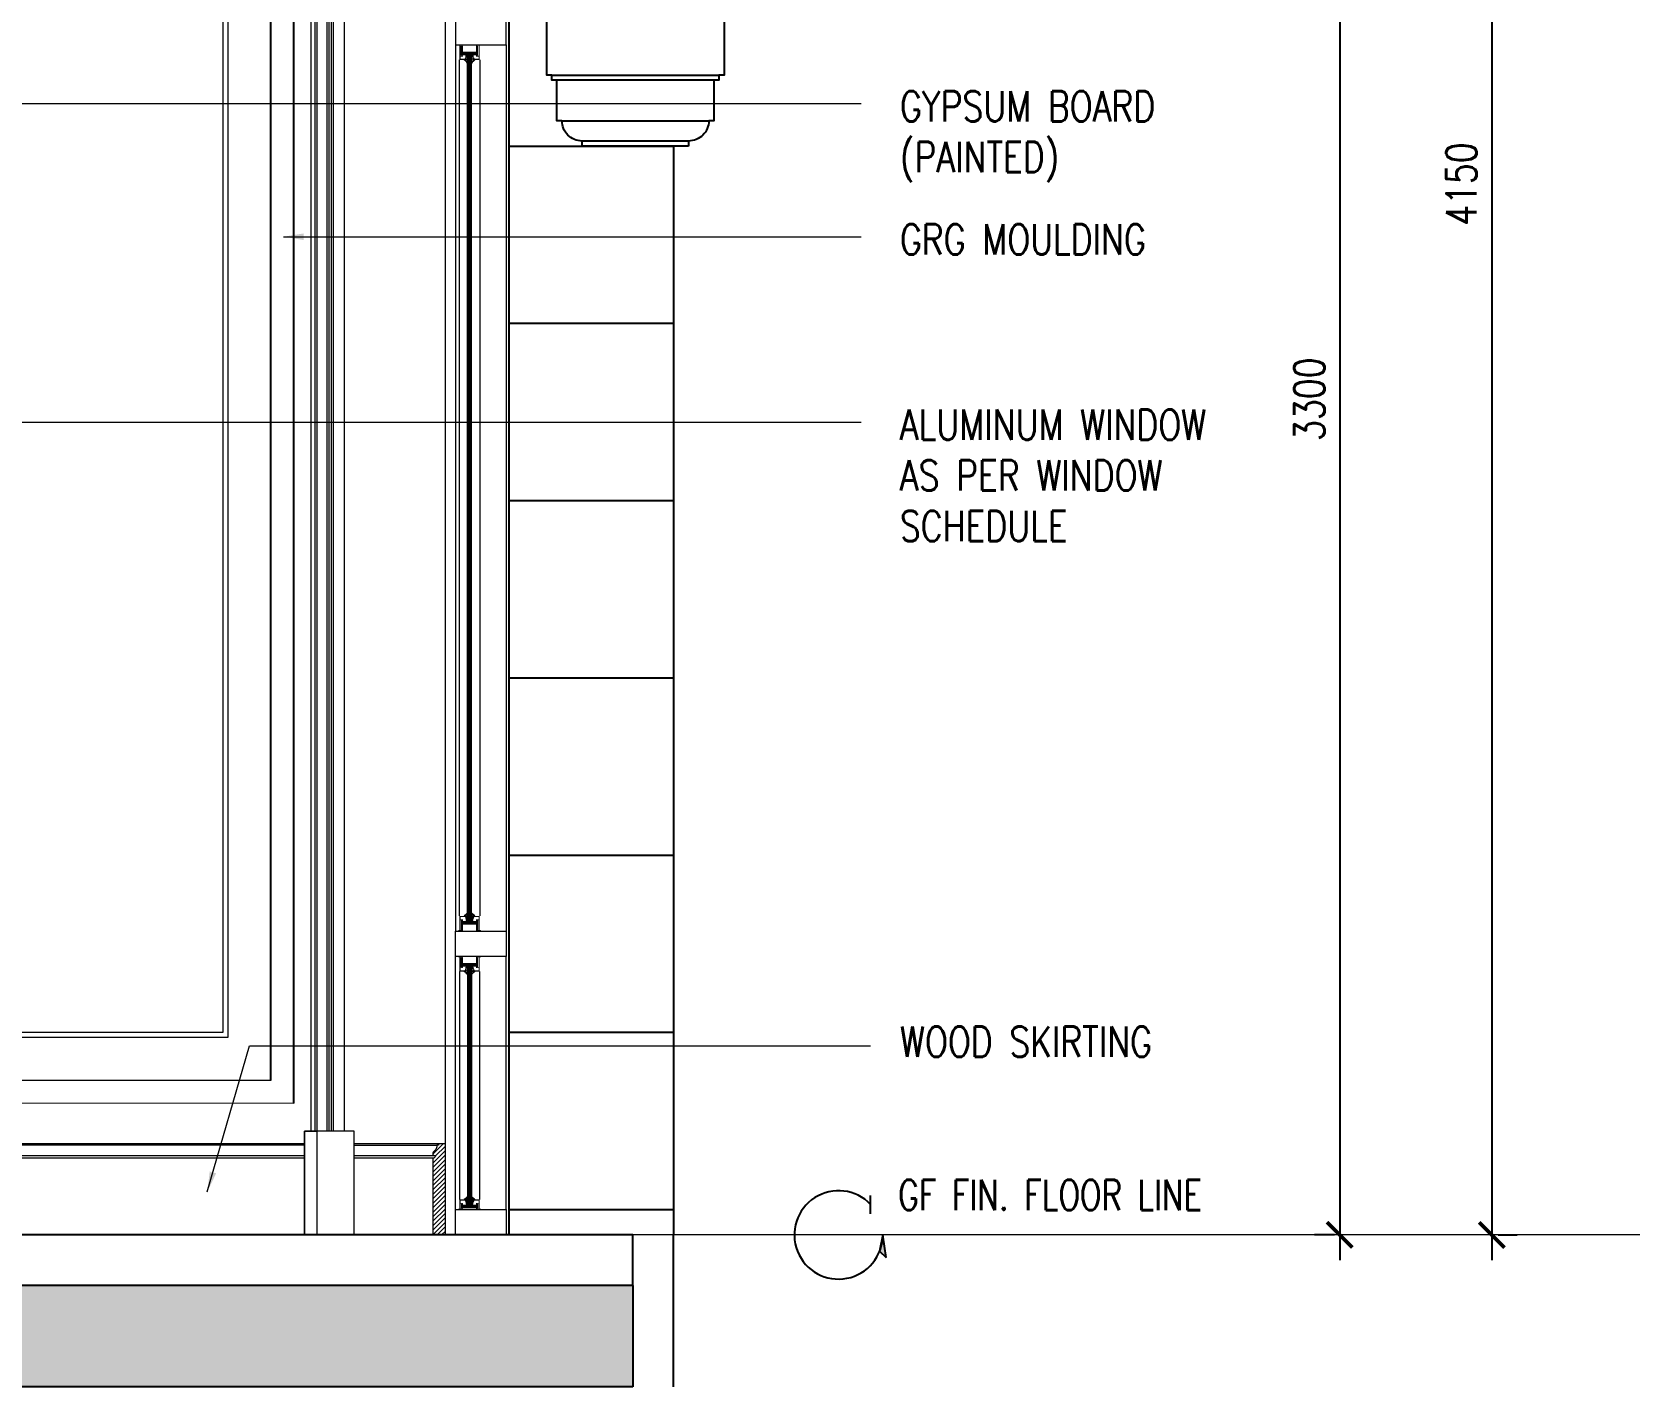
# Model space of a CAD drawing. Header units: millimetres. Extents: x -10942 to 92711, y -16583 to 30009.
# Drawn here: x 66061 to 69235, y 18562 to 21237 of the extents above; entities that cross this region are included whole.
import ezdxf

# ---------------------------------------------------------------- set-up
doc = ezdxf.new("R2010")
doc.units = ezdxf.units.MM
doc.header["$LTSCALE"] = 1000
doc.header["$MEASUREMENT"] = 0
for name, pattern in [('DASHED', [0.75, 0.5, -0.25]), ('HIDDEN', [0.375, 0.25, -0.125]), ('HIDDEN2', [0.1875, 0.125, -0.0625])]:
    doc.linetypes.add(name, pattern=pattern)
for name, color, linetype in [('A-DIM', 9, 'Continuous'), ('A-Hidden', 8, 'HIDDEN'), ('Calliper gypsum molding plan', 31, 'Continuous'), ('Layer1', 1, 'Continuous'), ('Layer3', 3, 'Continuous'), ('Layer7', 8, 'Continuous'), ('WOOD 01', 34, 'Continuous')]:
    doc.layers.add(name, color=color, linetype=linetype)
for name, color, linetype, lineweight in [('A-FLOR-SLAB', 7, 'Continuous', 40), ('A-GLAZ', 134, 'Continuous', 18), ('A-RNDR-ALUM', 1, 'Continuous', 9), ('A-RNDR-PLST', 1, 'Continuous', 9), ('A-RNDR-PT36', 253, 'Continuous', 20), ('GRC', 41, 'Continuous', 0), ('ID-NOTES', 3, 'Continuous', 0)]:
    doc.layers.add(name, color=color, linetype=linetype, lineweight=lineweight)
doc.styles.add('grid_250', font='romans.shx', dxfattribs={"width": 0.75, "height": 0.75})
doc.styles.add('ID-ROMANS', font='romans.shx', dxfattribs={"width": 0.8})
doc.styles.add('ZZ-Dim All', font='romans.shx', dxfattribs={"width": 0.8})
doc.dimstyles.new('DIM 0200', dxfattribs={"dimscale": 200, "dimtxt": 1, "dimasz": 0.8, "dimexe": 0.5, "dimexo": 1, "dimgap": 0.4, "dimtad": 1, "dimdec": 0, "dimrnd": 10, "dimdsep": 46, "dimtxsty": 'ZZ-Dim All', "dimblk1": 'ARCHTICK', "dimblk2": 'ARCHTICK', "dimsah": 1, "dimcen": 1, "dimdle": 0.5, "dimclrd": 256, "dimclre": 256, "dimclrt": 256, "dimadec": 0, "dimazin": 2, "dimtfac": 1, "dimtdec": 0, "dimtix": 1, "dimtmove": 2, "dimatfit": 2, "dimfxl": 1, "dimfxlon": 1, "dimtolj": 1, "dimtzin": 0, "dimlwd": -1, "dimlwe": -1, "dimarcsym": 0})
doc.dimstyles.new('DIM-100', dxfattribs={"dimscale": 50, "dimtxt": 1.25, "dimasz": 1, "dimexe": 1, "dimexo": 1, "dimgap": 0.6, "dimtad": 1, "dimdec": 0, "dimrnd": 5, "dimdsep": 46, "dimtxsty": 'ZZ-Dim All', "dimblk1": 'ARCHTICK', "dimblk2": 'ARCHTICK', "dimsah": 1, "dimcen": 1, "dimdle": 1, "dimclrd": 256, "dimclre": 8, "dimclrt": 256, "dimazin": 2, "dimtfac": 1, "dimtdec": 0, "dimtix": 1, "dimtmove": 2, "dimatfit": 2, "dimfxl": 0.1, "dimtolj": 1, "dimtzin": 0, "dimlwd": -1, "dimlwe": -1, "dimarcsym": 0})

# ---------------------------------------------------------------- blocks, each defined once
blk = doc.blocks.new('GLAZ-5')
at = {"layer": 'A-GLAZ'}
for p, q in [((-26.3, 621.5, 0), (-26.3, 2328.5, 0)), ((-24.9, 621.5, 0), (-24.9, 2328.5, 0)), ((-23.6, 621.5, 0), (-23.6, 2328.5, 0)), ((-22.3, 621.5, 0), (-22.3, 2328.5, 0)), ((-20.9, 621.5, 0), (-20.9, 2328.5, 0)), ((-19.6, 621.5, 0), (-19.6, 2328.5, 0)), ((-18.3, 621.5, 0), (-18.3, 2328.5, 0)), ((-26.3, 528.5, 0), (-26.3, 58.5, 0)), ((-24.9, 528.5, 0), (-24.9, 58.5, 0)), ((-23.6, 528.5, 0), (-23.6, 58.5, 0)), ((-22.3, 528.5, 0), (-22.3, 58.5, 0)), ((-20.9, 528.5, 0), (-20.9, 58.5, 0)), ((-19.6, 528.5, 0), (-19.6, 58.5, 0)), ((-18.3, 528.5, 0), (-18.3, 58.5, 0))]:
    blk.add_line(p, q, dxfattribs=at)
at = {"layer": 'A-RNDR-ALUM'}
for p, q in [((-50, 2350, 0), (-50, 600, 0)), ((50, 2350, 0), (50, 600, 0)), ((-38.2, 2347.4, 0), (-37.5, 2347.4, 0)), ((-38.2, 2329.4, 0), (-38.2, 2347.4, 0)), ((-38.2, 2347.4, 0), (-37.5, 2347.4, 0)), ((-38.2, 2329.4, 0), (-38.2, 2347.4, 0)), ((-38.2, 2329.4, 0), (-37.5, 2329.4, 0)), ((-38.2, 2329.4, 0), (-37.5, 2329.4, 0)), ((-37.5, 2329.4, 0), (-37.5, 2347.4, 0)), ((-37.5, 2329.4, 0), (-37.5, 2347.4, 0)), ((-37.5, 2335.7, 0), (-7.1, 2335.7, 0)), ((-37.5, 2335.7, 0), (-7.1, 2335.7, 0)), ((-37.5, 2334.6, 0), (-7.1, 2334.6, 0)), ((-37.5, 2334.6, 0), (-7.1, 2334.6, 0)), ((-37.5, 2333.4, 0), (-7.1, 2333.4, 0)), ((-37.5, 2333.4, 0), (-7.1, 2333.4, 0)), ((-37.5, 2332.2, 0), (-7.1, 2332.2, 0)), ((-37.5, 2332.2, 0), (-7.1, 2332.2, 0)), ((-37.5, 2331.1, 0), (-7.1, 2331.1, 0)), ((-37.5, 2331.1, 0), (-7.1, 2331.1, 0)), ((-36, 2347.4, 0), (-35.3, 2347.4, 0)), ((-36, 2347.4, 0), (-35.3, 2347.4, 0)), ((-36, 2329.4, 0), (-35.3, 2329.4, 0)), ((-36, 2329.4, 0), (-35.3, 2329.4, 0)), ((-6.4, 2347.4, 0), (-7.1, 2347.4, 0)), ((-7.1, 2329.4, 0), (-7.1, 2347.4, 0)), ((-6.4, 2347.4, 0), (-7.1, 2347.4, 0)), ((-7.1, 2329.4, 0), (-7.1, 2347.4, 0)), ((-6.4, 2329.4, 0), (-7.1, 2329.4, 0)), ((-6.4, 2329.4, 0), (-7.1, 2329.4, 0)), ((-6.4, 2329.4, 0), (-6.4, 2347.4, 0)), ((-6.4, 2329.4, 0), (-6.4, 2347.4, 0)), ((-38.2, 620.6, 0), (-37.5, 620.6, 0)), ((-38.2, 620.6, 0), (-38.2, 602.6, 0)), ((-38.2, 620.6, 0), (-37.5, 620.6, 0)), ((-38.2, 620.6, 0), (-38.2, 602.6, 0)), ((-37.5, 620.6, 0), (-37.5, 602.6, 0)), ((-37.5, 620.6, 0), (-37.5, 602.6, 0)), ((-37.5, 618.9, 0), (-7.1, 618.9, 0)), ((-37.5, 618.9, 0), (-7.1, 618.9, 0)), ((-37.5, 617.8, 0), (-7.1, 617.8, 0)), ((-37.5, 617.8, 0), (-7.1, 617.8, 0)), ((-37.5, 616.6, 0), (-7.1, 616.6, 0)), ((-37.5, 616.6, 0), (-7.1, 616.6, 0)), ((-37.5, 615.4, 0), (-7.1, 615.4, 0)), ((-37.5, 615.4, 0), (-7.1, 615.4, 0)), ((-37.5, 614.3, 0), (-7.1, 614.3, 0)), ((-37.5, 614.3, 0), (-7.1, 614.3, 0)), ((-36, 620.6, 0), (-35.3, 620.6, 0)), ((-36, 620.6, 0), (-35.3, 620.6, 0)), ((-6.4, 620.6, 0), (-7.1, 620.6, 0)), ((-7.1, 620.6, 0), (-7.1, 602.6, 0)), ((-6.4, 620.6, 0), (-7.1, 620.6, 0)), ((-7.1, 620.6, 0), (-7.1, 602.6, 0)), ((-6.4, 620.6, 0), (-6.4, 602.6, 0)), ((-6.4, 620.6, 0), (-6.4, 602.6, 0)), ((-38.2, 602.6, 0), (-37.5, 602.6, 0)), ((-38.2, 602.6, 0), (-37.5, 602.6, 0)), ((-36, 602.6, 0), (-35.3, 602.6, 0)), ((-36, 602.6, 0), (-35.3, 602.6, 0)), ((-6.4, 602.6, 0), (-7.1, 602.6, 0)), ((-6.4, 602.6, 0), (-7.1, 602.6, 0)), ((-50, 50, 0), (-50, 550, 0)), ((-38.2, 547.4, 0), (-37.5, 547.4, 0)), ((-38.2, 529.4, 0), (-38.2, 547.4, 0)), ((-38.2, 547.4, 0), (-37.5, 547.4, 0)), ((-38.2, 529.4, 0), (-38.2, 547.4, 0)), ((-37.5, 529.4, 0), (-37.5, 547.4, 0)), ((-37.5, 529.4, 0), (-37.5, 547.4, 0)), ((-36, 547.4, 0), (-35.3, 547.4, 0)), ((-36, 547.4, 0), (-35.3, 547.4, 0)), ((-6.4, 547.4, 0), (-7.1, 547.4, 0)), ((-7.1, 529.4, 0), (-7.1, 547.4, 0)), ((-6.4, 547.4, 0), (-7.1, 547.4, 0)), ((-7.1, 529.4, 0), (-7.1, 547.4, 0)), ((-6.4, 529.4, 0), (-6.4, 547.4, 0)), ((-6.4, 529.4, 0), (-6.4, 547.4, 0)), ((50, 50, 0), (50, 550, 0)), ((-38.2, 529.4, 0), (-37.5, 529.4, 0)), ((-38.2, 529.4, 0), (-37.5, 529.4, 0)), ((-37.5, 535.7, 0), (-7.1, 535.7, 0)), ((-37.5, 535.7, 0), (-7.1, 535.7, 0)), ((-37.5, 534.6, 0), (-7.1, 534.6, 0)), ((-37.5, 534.6, 0), (-7.1, 534.6, 0)), ((-37.5, 533.4, 0), (-7.1, 533.4, 0)), ((-37.5, 533.4, 0), (-7.1, 533.4, 0)), ((-37.5, 532.2, 0), (-7.1, 532.2, 0)), ((-37.5, 532.2, 0), (-7.1, 532.2, 0)), ((-37.5, 531.1, 0), (-7.1, 531.1, 0)), ((-37.5, 531.1, 0), (-7.1, 531.1, 0)), ((-36, 529.4, 0), (-35.3, 529.4, 0)), ((-36, 529.4, 0), (-35.3, 529.4, 0)), ((-6.4, 529.4, 0), (-7.1, 529.4, 0)), ((-6.4, 529.4, 0), (-7.1, 529.4, 0)), ((-38.2, 60.6, 0), (-37.5, 60.6, 0)), ((-38.2, 60.6, 0), (-38.2, 52.6, 0)), ((-38.2, 60.6, 0), (-37.5, 60.6, 0)), ((-38.2, 60.6, 0), (-38.2, 52.6, 0)), ((-38.2, 52.6, 0), (-37.5, 52.6, 0)), ((-38.2, 52.6, 0), (-37.5, 52.6, 0)), ((-37.5, 60.6, 0), (-37.5, 52.6, 0)), ((-37.5, 60.6, 0), (-37.5, 52.6, 0)), ((-37.5, 59, 0), (-7.1, 59, 0)), ((-37.5, 59, 0), (-7.1, 59, 0)), ((-37.5, 57.8, 0), (-7.1, 57.8, 0)), ((-37.5, 57.8, 0), (-7.1, 57.8, 0)), ((-37.5, 56.6, 0), (-7.1, 56.6, 0)), ((-37.5, 56.6, 0), (-7.1, 56.6, 0)), ((-37.5, 55.5, 0), (-7.1, 55.5, 0)), ((-37.5, 55.5, 0), (-7.1, 55.5, 0)), ((-37.5, 54.3, 0), (-7.1, 54.3, 0)), ((-37.5, 54.3, 0), (-7.1, 54.3, 0)), ((-36, 60.6, 0), (-35.3, 60.6, 0)), ((-36, 60.6, 0), (-35.3, 60.6, 0)), ((-36, 52.6, 0), (-35.3, 52.6, 0)), ((-36, 52.6, 0), (-35.3, 52.6, 0)), ((-6.4, 60.6, 0), (-7.1, 60.6, 0)), ((-7.1, 60.6, 0), (-7.1, 52.6, 0)), ((-6.4, 60.6, 0), (-7.1, 60.6, 0)), ((-7.1, 60.6, 0), (-7.1, 52.6, 0)), ((-6.4, 52.6, 0), (-7.1, 52.6, 0)), ((-6.4, 52.6, 0), (-7.1, 52.6, 0)), ((-6.4, 60.6, 0), (-6.4, 52.6, 0)), ((-6.4, 60.6, 0), (-6.4, 52.6, 0))]:
    blk.add_line(p, q, dxfattribs=at)
for points in [[(-50, 2350), (50, 2350), (50, 2400), (-50, 2400)], [(-50, 600), (50, 600), (50, 550), (-50, 550)], [(-50, 50), (50, 50), (50, 0), (-50, 0)]]:
    blk.add_lwpolyline(points, close=True, dxfattribs=at)
at = {"layer": 'A-RNDR-ALUM', "const_width": 0.928, "elevation": 0}
for points in [[(-43.7, 2348.6, -0.414214), (-44.2, 2349.1)], [(-43.7, 2348.6, -0.414214), (-44.2, 2349.1)], [(-0.7, 2348.6, 0.414214), (-0.2, 2349.1)], [(-0.7, 2348.6, 0.414214), (-0.2, 2349.1)], [(-43.7, 601.4, 0.414214), (-44.2, 600.9)], [(-43.7, 601.4, 0.414214), (-44.2, 600.9)], [(-0.7, 601.4, -0.414214), (-0.2, 600.9)], [(-0.7, 601.4, -0.414214), (-0.2, 600.9)], [(-43.7, 548.6, -0.414214), (-44.2, 549.1)], [(-43.7, 548.6, -0.414214), (-44.2, 549.1)], [(-0.7, 548.6, 0.414214), (-0.2, 549.1)], [(-0.7, 548.6, 0.414214), (-0.2, 549.1)], [(-43.7, 51.4, 0.414214), (-44.2, 50.9)], [(-43.7, 51.4, 0.414214), (-44.2, 50.9)], [(-0.7, 51.4, -0.414214), (-0.2, 50.9)], [(-0.7, 51.4, -0.414214), (-0.2, 50.9)]]:
    blk.add_lwpolyline(points, format="xyb", dxfattribs=at)
at = {"layer": 'A-RNDR-ALUM', "elevation": 0}
for points in [[(-14, 2322.4), (-15.6, 2322.4), (-15.6, 2319.5, -0.015553), (-14.8, 2320), (-11.6, 2320, 0.104304), (-18.3, 2313.9), (-18.3, 2316.5, -0.016036), (-17.6, 2317.2), (-17.6, 2318.5), (-18.3, 2319.1), (-18.3, 2322), (-17.6, 2321.3), (-17.6, 2323.7), (-18.3, 2324.3), (-18.3, 2327.2), (-17.6, 2326.5), (-17.6, 2327.8, 0.414214), (-18.3, 2328.5), (-26.3, 2328.5, 0.414214), (-26.9, 2327.8), (-26.9, 2326.5), (-26.3, 2327.2), (-26.3, 2324.3), (-26.9, 2323.7), (-26.9, 2321.3), (-26.3, 2322), (-26.3, 2319.1), (-26.9, 2318.5), (-26.9, 2317.2, -0.016036), (-26.3, 2316.5), (-26.3, 2313.9, 0.104304), (-33, 2320), (-29.8, 2320, -0.015553), (-28.9, 2319.5), (-28.9, 2322.4), (-30.6, 2322.4, 0.021646), (-28.9, 2325.9), (-28.9, 2327.8, -0.414214), (-26.3, 2330.5), (-18.3, 2330.5, -0.414214), (-15.6, 2327.8), (-15.6, 2325.9, 0.021646)], [(-14, 627.6), (-15.6, 627.6), (-15.6, 630.5, 0.015553), (-14.8, 630), (-11.6, 630, -0.104304), (-18.3, 636.1), (-18.3, 633.5, 0.016036), (-17.6, 632.8), (-17.6, 631.5), (-18.3, 630.9), (-18.3, 628), (-17.6, 628.7), (-17.6, 626.3), (-18.3, 625.7), (-18.3, 622.8), (-17.6, 623.5), (-17.6, 622.2, -0.414214), (-18.3, 621.5), (-26.3, 621.5, -0.414214), (-26.9, 622.2), (-26.9, 623.5), (-26.3, 622.8), (-26.3, 625.7), (-26.9, 626.3), (-26.9, 628.7), (-26.3, 628), (-26.3, 630.9), (-26.9, 631.5), (-26.9, 632.8, 0.016036), (-26.3, 633.5), (-26.3, 636.1, -0.104304), (-33, 630), (-29.8, 630, 0.015553), (-28.9, 630.5), (-28.9, 627.6), (-30.6, 627.6, -0.021646), (-28.9, 624.1), (-28.9, 622.2, 0.414214), (-26.3, 619.5), (-18.3, 619.5, 0.414214), (-15.6, 622.2), (-15.6, 624.1, -0.021646)], [(-14, 522.4), (-15.6, 522.4), (-15.6, 519.5, -0.015553), (-14.8, 520), (-11.6, 520, 0.104304), (-18.3, 513.9), (-18.3, 516.5, -0.016036), (-17.6, 517.2), (-17.6, 518.5), (-18.3, 519.1), (-18.3, 522), (-17.6, 521.3), (-17.6, 523.7), (-18.3, 524.3), (-18.3, 527.2), (-17.6, 526.5), (-17.6, 527.8, 0.414214), (-18.3, 528.5), (-26.3, 528.5, 0.414214), (-26.9, 527.8), (-26.9, 526.5), (-26.3, 527.2), (-26.3, 524.3), (-26.9, 523.7), (-26.9, 521.3), (-26.3, 522), (-26.3, 519.1), (-26.9, 518.5), (-26.9, 517.2, -0.016036), (-26.3, 516.5), (-26.3, 513.9, 0.104304), (-33, 520), (-29.8, 520, -0.015553), (-28.9, 519.5), (-28.9, 522.4), (-30.6, 522.4, 0.021646), (-28.9, 525.9), (-28.9, 527.8, -0.414214), (-26.3, 530.5), (-18.3, 530.5, -0.414214), (-15.6, 527.8), (-15.6, 525.9, 0.021646)], [(-14, 67.6), (-15.6, 67.6), (-15.6, 70.5, 0.015553), (-14.8, 70), (-11.6, 70, -0.104304), (-18.3, 76.1), (-18.3, 73.5, 0.016036), (-17.6, 72.8), (-17.6, 71.5), (-18.3, 70.9), (-18.3, 68), (-17.6, 68.7), (-17.6, 66.3), (-18.3, 65.7), (-18.3, 62.8), (-17.6, 63.5), (-17.6, 62.2, -0.414214), (-18.3, 61.5), (-26.3, 61.5, -0.414214), (-26.9, 62.2), (-26.9, 63.5), (-26.3, 62.8), (-26.3, 65.7), (-26.9, 66.3), (-26.9, 68.7), (-26.3, 68), (-26.3, 70.9), (-26.9, 71.5), (-26.9, 72.8, 0.016036), (-26.3, 73.5), (-26.3, 76.1, -0.104304), (-33, 70), (-29.8, 70, 0.015553), (-28.9, 70.5), (-28.9, 67.6), (-30.6, 67.6, -0.021646), (-28.9, 64.1), (-28.9, 62.2, 0.414214), (-26.3, 59.5), (-18.3, 59.5, 0.414214), (-15.6, 62.2), (-15.6, 64.1, -0.021646)]]:
    blk.add_lwpolyline(points, format="xyb", close=True, dxfattribs=at)
at = {"layer": 'A-RNDR-ALUM'}
for points in [[(-44.6, 2350, 0), (-44.6, 2349.1, 0), (-42.2, 2350, 0), (-43.7, 2349.1, 0)], [(-44.6, 2350, 0), (-44.6, 2349.1, 0), (-42.2, 2350, 0), (-43.7, 2349.1, 0)], [(-42.2, 2350, 0), (-43.7, 2349.1, 0), (-42.2, 2348.2, 0), (-43.7, 2348.2, 0)], [(-42.2, 2350, 0), (-43.7, 2349.1, 0), (-42.2, 2348.2, 0), (-43.7, 2348.2, 0)], [(-36.9, 2348.2, 0), (-35, 2350, 0), (-39.8, 2348.2, 0), (-39.8, 2350, 0)], [(-36.9, 2348.2, 0), (-35, 2350, 0), (-39.8, 2348.2, 0), (-39.8, 2350, 0)], [(-36.9, 2336, 0), (-35, 2336, 0), (-36.9, 2348.2, 0), (-35, 2350, 0)], [(-36.9, 2336, 0), (-35, 2336, 0), (-36.9, 2348.2, 0), (-35, 2350, 0)], [(-7.5, 2348.2, 0), (-9.4, 2350, 0), (-4.6, 2348.2, 0), (-4.6, 2350, 0)], [(-7.5, 2336, 0), (-9.4, 2336, 0), (-7.5, 2348.2, 0), (-9.4, 2350, 0)], [(-7.5, 2336, 0), (-9.4, 2336, 0), (-7.5, 2348.2, 0), (-9.4, 2350, 0)], [(-7.5, 2348.2, 0), (-9.4, 2350, 0), (-4.6, 2348.2, 0), (-4.6, 2350, 0)], [(-2.2, 2350, 0), (-0.7, 2349.1, 0), (-2.2, 2348.2, 0), (-0.7, 2348.2, 0)], [(0.2, 2350, 0), (0.2, 2349.1, 0), (-2.2, 2350, 0), (-0.7, 2349.1, 0)], [(-2.2, 2350, 0), (-0.7, 2349.1, 0), (-2.2, 2348.2, 0), (-0.7, 2348.2, 0)], [(0.2, 2350, 0), (0.2, 2349.1, 0), (-2.2, 2350, 0), (-0.7, 2349.1, 0)], [(-40.6, 2322.4, 0), (-40.6, 2321.2, 0), (-29.9, 2322.4, 0), (-29.9, 2321.2, 0)], [(-40.6, 2322.4, 0), (-40.6, 2321.2, 0), (-29.9, 2322.4, 0), (-29.9, 2321.2, 0)], [(-40.6, 2321.2, 0), (-40.6, 2320, 0), (-29.9, 2321.2, 0), (-29.9, 2320, 0)], [(-40.6, 2321.2, 0), (-40.6, 2320, 0), (-29.9, 2321.2, 0), (-29.9, 2320, 0)], [(-39.8, 2326.7, 0), (-39.8, 2328.6, 0), (-35, 2326.7, 0), (-36.9, 2328.6, 0)], [(-39.8, 2326.7, 0), (-39.8, 2328.6, 0), (-35, 2326.7, 0), (-36.9, 2328.6, 0)], [(-36.9, 2330.7, 0), (-35, 2330.7, 0), (-36.9, 2328.6, 0), (-35, 2326.7, 0)], [(-36.9, 2330.7, 0), (-35, 2330.7, 0), (-36.9, 2328.6, 0), (-35, 2326.7, 0)], [(-4.3, 2322.4, 0), (-4.3, 2321.2, 0), (-15.1, 2322.4, 0), (-15.1, 2321.2, 0)], [(-4.3, 2322.4, 0), (-4.3, 2321.2, 0), (-15.1, 2322.4, 0), (-15.1, 2321.2, 0)], [(-4.3, 2321.2, 0), (-4.3, 2320, 0), (-15.1, 2321.2, 0), (-15.1, 2320, 0)], [(-4.3, 2321.2, 0), (-4.3, 2320, 0), (-15.1, 2321.2, 0), (-15.1, 2320, 0)], [(-7.5, 2330.7, 0), (-9.4, 2330.7, 0), (-7.5, 2328.6, 0), (-9.4, 2326.7, 0)], [(-7.5, 2330.7, 0), (-9.4, 2330.7, 0), (-7.5, 2328.6, 0), (-9.4, 2326.7, 0)], [(-4.6, 2326.7, 0), (-4.6, 2328.6, 0), (-9.4, 2326.7, 0), (-7.5, 2328.6, 0)], [(-4.6, 2326.7, 0), (-4.6, 2328.6, 0), (-9.4, 2326.7, 0), (-7.5, 2328.6, 0)], [(-40.6, 628.8, 0), (-40.6, 630, 0), (-29.9, 628.8, 0), (-29.9, 630, 0)], [(-40.6, 628.8, 0), (-40.6, 630, 0), (-29.9, 628.8, 0), (-29.9, 630, 0)], [(-40.6, 627.6, 0), (-40.6, 628.8, 0), (-29.9, 627.6, 0), (-29.9, 628.8, 0)], [(-40.6, 627.6, 0), (-40.6, 628.8, 0), (-29.9, 627.6, 0), (-29.9, 628.8, 0)], [(-39.8, 623.3, 0), (-39.8, 621.4, 0), (-35, 623.3, 0), (-36.9, 621.4, 0)], [(-39.8, 623.3, 0), (-39.8, 621.4, 0), (-35, 623.3, 0), (-36.9, 621.4, 0)], [(-36.9, 619.3, 0), (-35, 619.3, 0), (-36.9, 621.4, 0), (-35, 623.3, 0)], [(-36.9, 619.3, 0), (-35, 619.3, 0), (-36.9, 621.4, 0), (-35, 623.3, 0)], [(-36.9, 614, 0), (-35, 614, 0), (-36.9, 601.8, 0), (-35, 600, 0)], [(-36.9, 614, 0), (-35, 614, 0), (-36.9, 601.8, 0), (-35, 600, 0)], [(-4.3, 628.8, 0), (-4.3, 630, 0), (-15.1, 628.8, 0), (-15.1, 630, 0)], [(-4.3, 628.8, 0), (-4.3, 630, 0), (-15.1, 628.8, 0), (-15.1, 630, 0)], [(-4.3, 627.6, 0), (-4.3, 628.8, 0), (-15.1, 627.6, 0), (-15.1, 628.8, 0)], [(-4.3, 627.6, 0), (-4.3, 628.8, 0), (-15.1, 627.6, 0), (-15.1, 628.8, 0)], [(-4.6, 623.3, 0), (-4.6, 621.4, 0), (-9.4, 623.3, 0), (-7.5, 621.4, 0)], [(-7.5, 619.3, 0), (-9.4, 619.3, 0), (-7.5, 621.4, 0), (-9.4, 623.3, 0)], [(-4.6, 623.3, 0), (-4.6, 621.4, 0), (-9.4, 623.3, 0), (-7.5, 621.4, 0)], [(-7.5, 619.3, 0), (-9.4, 619.3, 0), (-7.5, 621.4, 0), (-9.4, 623.3, 0)], [(-7.5, 614, 0), (-9.4, 614, 0), (-7.5, 601.8, 0), (-9.4, 600, 0)], [(-7.5, 614, 0), (-9.4, 614, 0), (-7.5, 601.8, 0), (-9.4, 600, 0)], [(-44.6, 600, 0), (-44.6, 600.9, 0), (-42.2, 600, 0), (-43.7, 600.9, 0)], [(-44.6, 600, 0), (-44.6, 600.9, 0), (-42.2, 600, 0), (-43.7, 600.9, 0)], [(-42.2, 600, 0), (-43.7, 600.9, 0), (-42.2, 601.8, 0), (-43.7, 601.8, 0)], [(-42.2, 600, 0), (-43.7, 600.9, 0), (-42.2, 601.8, 0), (-43.7, 601.8, 0)], [(-36.9, 601.8, 0), (-35, 600, 0), (-39.8, 601.8, 0), (-39.8, 600, 0)], [(-36.9, 601.8, 0), (-35, 600, 0), (-39.8, 601.8, 0), (-39.8, 600, 0)], [(-7.5, 601.8, 0), (-9.4, 600, 0), (-4.6, 601.8, 0), (-4.6, 600, 0)], [(-7.5, 601.8, 0), (-9.4, 600, 0), (-4.6, 601.8, 0), (-4.6, 600, 0)], [(-2.2, 600, 0), (-0.7, 600.9, 0), (-2.2, 601.8, 0), (-0.7, 601.8, 0)], [(-2.2, 600, 0), (-0.7, 600.9, 0), (-2.2, 601.8, 0), (-0.7, 601.8, 0)], [(0.2, 600, 0), (0.2, 600.9, 0), (-2.2, 600, 0), (-0.7, 600.9, 0)], [(0.2, 600, 0), (0.2, 600.9, 0), (-2.2, 600, 0), (-0.7, 600.9, 0)], [(-44.6, 550, 0), (-44.6, 549.1, 0), (-42.2, 550, 0), (-43.7, 549.1, 0)], [(-44.6, 550, 0), (-44.6, 549.1, 0), (-42.2, 550, 0), (-43.7, 549.1, 0)], [(-42.2, 550, 0), (-43.7, 549.1, 0), (-42.2, 548.2, 0), (-43.7, 548.2, 0)], [(-42.2, 550, 0), (-43.7, 549.1, 0), (-42.2, 548.2, 0), (-43.7, 548.2, 0)], [(-36.9, 548.2, 0), (-35, 550, 0), (-39.8, 548.2, 0), (-39.8, 550, 0)], [(-36.9, 548.2, 0), (-35, 550, 0), (-39.8, 548.2, 0), (-39.8, 550, 0)], [(-36.9, 536, 0), (-35, 536, 0), (-36.9, 548.2, 0), (-35, 550, 0)], [(-36.9, 536, 0), (-35, 536, 0), (-36.9, 548.2, 0), (-35, 550, 0)], [(-7.5, 548.2, 0), (-9.4, 550, 0), (-4.6, 548.2, 0), (-4.6, 550, 0)], [(-7.5, 536, 0), (-9.4, 536, 0), (-7.5, 548.2, 0), (-9.4, 550, 0)], [(-7.5, 536, 0), (-9.4, 536, 0), (-7.5, 548.2, 0), (-9.4, 550, 0)], [(-7.5, 548.2, 0), (-9.4, 550, 0), (-4.6, 548.2, 0), (-4.6, 550, 0)], [(-2.2, 550, 0), (-0.7, 549.1, 0), (-2.2, 548.2, 0), (-0.7, 548.2, 0)], [(0.2, 550, 0), (0.2, 549.1, 0), (-2.2, 550, 0), (-0.7, 549.1, 0)], [(-2.2, 550, 0), (-0.7, 549.1, 0), (-2.2, 548.2, 0), (-0.7, 548.2, 0)], [(0.2, 550, 0), (0.2, 549.1, 0), (-2.2, 550, 0), (-0.7, 549.1, 0)], [(-40.6, 522.4, 0), (-40.6, 521.2, 0), (-29.9, 522.4, 0), (-29.9, 521.2, 0)], [(-40.6, 522.4, 0), (-40.6, 521.2, 0), (-29.9, 522.4, 0), (-29.9, 521.2, 0)], [(-40.6, 521.2, 0), (-40.6, 520, 0), (-29.9, 521.2, 0), (-29.9, 520, 0)], [(-40.6, 521.2, 0), (-40.6, 520, 0), (-29.9, 521.2, 0), (-29.9, 520, 0)], [(-39.8, 526.7, 0), (-39.8, 528.6, 0), (-35, 526.7, 0), (-36.9, 528.6, 0)], [(-39.8, 526.7, 0), (-39.8, 528.6, 0), (-35, 526.7, 0), (-36.9, 528.6, 0)], [(-36.9, 530.7, 0), (-35, 530.7, 0), (-36.9, 528.6, 0), (-35, 526.7, 0)], [(-36.9, 530.7, 0), (-35, 530.7, 0), (-36.9, 528.6, 0), (-35, 526.7, 0)], [(-4.3, 522.4, 0), (-4.3, 521.2, 0), (-15.1, 522.4, 0), (-15.1, 521.2, 0)], [(-4.3, 522.4, 0), (-4.3, 521.2, 0), (-15.1, 522.4, 0), (-15.1, 521.2, 0)], [(-4.3, 521.2, 0), (-4.3, 520, 0), (-15.1, 521.2, 0), (-15.1, 520, 0)], [(-4.3, 521.2, 0), (-4.3, 520, 0), (-15.1, 521.2, 0), (-15.1, 520, 0)], [(-7.5, 530.7, 0), (-9.4, 530.7, 0), (-7.5, 528.6, 0), (-9.4, 526.7, 0)], [(-7.5, 530.7, 0), (-9.4, 530.7, 0), (-7.5, 528.6, 0), (-9.4, 526.7, 0)], [(-4.6, 526.7, 0), (-4.6, 528.6, 0), (-9.4, 526.7, 0), (-7.5, 528.6, 0)], [(-4.6, 526.7, 0), (-4.6, 528.6, 0), (-9.4, 526.7, 0), (-7.5, 528.6, 0)], [(-40.6, 68.8, 0), (-40.6, 70, 0), (-29.9, 68.8, 0), (-29.9, 70, 0)], [(-40.6, 68.8, 0), (-40.6, 70, 0), (-29.9, 68.8, 0), (-29.9, 70, 0)], [(-40.6, 67.6, 0), (-40.6, 68.8, 0), (-29.9, 67.6, 0), (-29.9, 68.8, 0)], [(-40.6, 67.6, 0), (-40.6, 68.8, 0), (-29.9, 67.6, 0), (-29.9, 68.8, 0)], [(-4.3, 68.8, 0), (-4.3, 70, 0), (-15.1, 68.8, 0), (-15.1, 70, 0)], [(-4.3, 68.8, 0), (-4.3, 70, 0), (-15.1, 68.8, 0), (-15.1, 70, 0)], [(-4.3, 67.6, 0), (-4.3, 68.8, 0), (-15.1, 67.6, 0), (-15.1, 68.8, 0)], [(-4.3, 67.6, 0), (-4.3, 68.8, 0), (-15.1, 67.6, 0), (-15.1, 68.8, 0)], [(-44.6, 50, 0), (-44.6, 50.9, 0), (-42.2, 50, 0), (-43.7, 50.9, 0)], [(-44.6, 50, 0), (-44.6, 50.9, 0), (-42.2, 50, 0), (-43.7, 50.9, 0)], [(-42.2, 50, 0), (-43.7, 50.9, 0), (-42.2, 51.8, 0), (-43.7, 51.8, 0)], [(-42.2, 50, 0), (-43.7, 50.9, 0), (-42.2, 51.8, 0), (-43.7, 51.8, 0)], [(-39.8, 63.3, 0), (-39.8, 61.5, 0), (-35, 63.3, 0), (-36.9, 61.5, 0)], [(-39.8, 63.3, 0), (-39.8, 61.5, 0), (-35, 63.3, 0), (-36.9, 61.5, 0)], [(-36.9, 51.8, 0), (-35, 50, 0), (-39.8, 51.8, 0), (-39.8, 50, 0)], [(-36.9, 51.8, 0), (-35, 50, 0), (-39.8, 51.8, 0), (-39.8, 50, 0)], [(-36.9, 59.3, 0), (-35, 59.3, 0), (-36.9, 61.5, 0), (-35, 63.3, 0)], [(-36.9, 59.3, 0), (-35, 59.3, 0), (-36.9, 61.5, 0), (-35, 63.3, 0)], [(-36.9, 54, 0), (-35, 54, 0), (-36.9, 51.8, 0), (-35, 50, 0)], [(-36.9, 54, 0), (-35, 54, 0), (-36.9, 51.8, 0), (-35, 50, 0)], [(-4.6, 63.3, 0), (-4.6, 61.5, 0), (-9.4, 63.3, 0), (-7.5, 61.5, 0)], [(-7.5, 59.3, 0), (-9.4, 59.3, 0), (-7.5, 61.5, 0), (-9.4, 63.3, 0)], [(-4.6, 63.3, 0), (-4.6, 61.5, 0), (-9.4, 63.3, 0), (-7.5, 61.5, 0)], [(-7.5, 59.3, 0), (-9.4, 59.3, 0), (-7.5, 61.5, 0), (-9.4, 63.3, 0)], [(-7.5, 54, 0), (-9.4, 54, 0), (-7.5, 51.8, 0), (-9.4, 50, 0)], [(-7.5, 54, 0), (-9.4, 54, 0), (-7.5, 51.8, 0), (-9.4, 50, 0)], [(-7.5, 51.8, 0), (-9.4, 50, 0), (-4.6, 51.8, 0), (-4.6, 50, 0)], [(-7.5, 51.8, 0), (-9.4, 50, 0), (-4.6, 51.8, 0), (-4.6, 50, 0)], [(-2.2, 50, 0), (-0.7, 50.9, 0), (-2.2, 51.8, 0), (-0.7, 51.8, 0)], [(-2.2, 50, 0), (-0.7, 50.9, 0), (-2.2, 51.8, 0), (-0.7, 51.8, 0)], [(0.2, 50, 0), (0.2, 50.9, 0), (-2.2, 50, 0), (-0.7, 50.9, 0)], [(0.2, 50, 0), (0.2, 50.9, 0), (-2.2, 50, 0), (-0.7, 50.9, 0)]]:
    blk.add_solid(points, dxfattribs=at)
for points in [[(-42.2, 2320, 0), (-39.8, 2322.4, 0), (-42.2, 2350, 0), (-39.8, 2350, 0)], [(-42.2, 2320, 0), (-39.8, 2322.4, 0), (-42.2, 2350, 0), (-39.8, 2350, 0)], [(-4.6, 2322.4, 0), (-2.2, 2320, 0), (-4.6, 2350, 0), (-2.2, 2350, 0)], [(-4.6, 2322.4, 0), (-2.2, 2320, 0), (-4.6, 2350, 0), (-2.2, 2350, 0)], [(-42.2, 2320, 0), (-39.8, 2322.4, 0), (-40.1, 2320, 0), (-40.1, 2322.4, 0)], [(-42.2, 2320, 0), (-39.8, 2322.4, 0), (-40.1, 2320, 0), (-40.1, 2322.4, 0)], [(-2.2, 2320, 0), (-4.6, 2322.4, 0), (-4.3, 2320, 0), (-4.3, 2322.4, 0)], [(-2.2, 2320, 0), (-4.6, 2322.4, 0), (-4.3, 2320, 0), (-4.3, 2322.4, 0)], [(-42.2, 630, 0), (-39.8, 627.6, 0), (-42.2, 600, 0), (-39.8, 600, 0)], [(-42.2, 630, 0), (-39.8, 627.6, 0), (-40.1, 630, 0), (-40.1, 627.6, 0)], [(-42.2, 630, 0), (-39.8, 627.6, 0), (-42.2, 600, 0), (-39.8, 600, 0)], [(-42.2, 630, 0), (-39.8, 627.6, 0), (-40.1, 630, 0), (-40.1, 627.6, 0)], [(-4.6, 627.6, 0), (-2.2, 630, 0), (-4.6, 600, 0), (-2.2, 600, 0)], [(-2.2, 630, 0), (-4.6, 627.6, 0), (-4.3, 630, 0), (-4.3, 627.6, 0)], [(-4.6, 627.6, 0), (-2.2, 630, 0), (-4.6, 600, 0), (-2.2, 600, 0)], [(-2.2, 630, 0), (-4.6, 627.6, 0), (-4.3, 630, 0), (-4.3, 627.6, 0)], [(-42.2, 520, 0), (-39.8, 522.4, 0), (-42.2, 550, 0), (-39.8, 550, 0)], [(-42.2, 520, 0), (-39.8, 522.4, 0), (-42.2, 550, 0), (-39.8, 550, 0)], [(-4.6, 522.4, 0), (-2.2, 520, 0), (-4.6, 550, 0), (-2.2, 550, 0)], [(-4.6, 522.4, 0), (-2.2, 520, 0), (-4.6, 550, 0), (-2.2, 550, 0)], [(-42.2, 520, 0), (-39.8, 522.4, 0), (-40.1, 520, 0), (-40.1, 522.4, 0)], [(-42.2, 520, 0), (-39.8, 522.4, 0), (-40.1, 520, 0), (-40.1, 522.4, 0)], [(-2.2, 520, 0), (-4.6, 522.4, 0), (-4.3, 520, 0), (-4.3, 522.4, 0)], [(-2.2, 520, 0), (-4.6, 522.4, 0), (-4.3, 520, 0), (-4.3, 522.4, 0)], [(-42.2, 70, 0), (-39.8, 67.6, 0), (-42.2, 50, 0), (-39.8, 50, 0)], [(-42.2, 70, 0), (-39.8, 67.6, 0), (-40.1, 70, 0), (-40.1, 67.6, 0)], [(-42.2, 70, 0), (-39.8, 67.6, 0), (-42.2, 50, 0), (-39.8, 50, 0)], [(-42.2, 70, 0), (-39.8, 67.6, 0), (-40.1, 70, 0), (-40.1, 67.6, 0)], [(-4.6, 67.6, 0), (-2.2, 70, 0), (-4.6, 50, 0), (-2.2, 50, 0)], [(-2.2, 70, 0), (-4.6, 67.6, 0), (-4.3, 70, 0), (-4.3, 67.6, 0)], [(-4.6, 67.6, 0), (-2.2, 70, 0), (-4.6, 50, 0), (-2.2, 50, 0)], [(-2.2, 70, 0), (-4.6, 67.6, 0), (-4.3, 70, 0), (-4.3, 67.6, 0)]]:
    blk.add_trace(points, dxfattribs=at)
at = {"layer": 'A-RNDR-PT36'}
for p, q in [((-42.2, 630, 0), (-42.2, 2320, 0)), ((-2.2, 2320, 0), (-2.2, 630, 0)), ((-42.2, 520, 0), (-42.2, 70, 0)), ((-2.2, 70, 0), (-2.2, 520, 0))]:
    blk.add_line(p, q, dxfattribs=at)
blk = doc.blocks.new('_ARCHTICK')
at = {"color": 0, "linetype": 'ByBlock', "const_width": 0.15}
blk.add_lwpolyline([(-0.5, -0.5), (0.5, 0.5)], dxfattribs=at)
blk = doc.blocks.new('*D167')
at = {"layer": 'A-DIM', "transparency": 16777216}
blk.add_line((68642.4, 22212.6), (68642.4, 18812.1), dxfattribs=at)
at = {"layer": 'A-DIM', "color": 8, "linetype": 'HIDDEN2', "transparency": 16777216}
for p, q in [((68632.1, 22162.6), (68592.4, 22162.6)), ((68632.1, 18862.1), (68592.4, 18862.1))]:
    blk.add_line(p, q, dxfattribs=at)
at = {"layer": 'Defpoints', "color": 0, "transparency": 16777216}
for p in [(68682.1, 22162.6, 0), (68642.4, 18862.1), (68682.1, 18862.1, 0)]:
    blk.add_point(p, dxfattribs=at)
at = {"layer": 'A-DIM', "transparency": 16777216, "xscale": 50, "yscale": 50, "zscale": 50}
for p, rotation in [((68642.4, 22162.6), 90), ((68642.4, 18862.1), 270)]:
    blk.add_blockref('_ARCHTICK', p, dxfattribs=dict(at, rotation=rotation))
at = {"layer": 'A-DIM', "color": 3, "transparency": 16777216, "insert": (68582.4, 20512.3), "char_height": 60, "attachment_point": 5, "rotation": 90, "style": 'ZZ-Dim All'}
blk.add_mtext('\\A1;3300', dxfattribs=at)
blk = doc.blocks.new('*D168')
at = {"layer": 'A-DIM', "transparency": 16777216}
blk.add_line((68942.7, 23062.1), (68942.7, 18812.1), dxfattribs=at)
at = {"layer": 'A-DIM', "color": 8, "linetype": 'HIDDEN2', "transparency": 16777216}
for p, q in [((68901.5, 23012.1), (68992.7, 23012.1)), ((68954.9, 18862.1), (68992.7, 18862.1))]:
    blk.add_line(p, q, dxfattribs=at)
at = {"layer": 'Defpoints', "color": 0, "transparency": 16777216}
for p in [(68851.5, 23012.1, 0), (68904.9, 18862.1, 0), (68942.7, 18862.1)]:
    blk.add_point(p, dxfattribs=at)
at = {"layer": 'A-DIM', "transparency": 16777216, "xscale": 50, "yscale": 50, "zscale": 50}
for p, rotation in [((68942.7, 23012.1), 90), ((68942.7, 18862.1), 270)]:
    blk.add_blockref('_ARCHTICK', p, dxfattribs=dict(at, rotation=rotation))
at = {"layer": 'A-DIM', "color": 3, "transparency": 16777216, "insert": (68882.7, 20937.1), "char_height": 60, "attachment_point": 5, "rotation": 90, "style": 'ZZ-Dim All'}
blk.add_mtext('\\A1;4150', dxfattribs=at)
blk = doc.blocks.new('arrow01')
at = {"layer": 'Layer1'}
blk.add_hatch(color=256, dxfattribs=at).paths.add_polyline_path([(7, -44.7), (0, 0), (-6.2, -32.4)])
at = {"layer": 'Layer1', "elevation": 375.8}
blk.add_lwpolyline([(7, -44.7), (0, 0), (-6.2, -32.4)], close=True, dxfattribs=at)
at = {"layer": 'Layer7'}
blk.add_line((-24, 41.5), (-24, 77.7), dxfattribs=at)
blk.add_arc((-87.3, 0), 87.3, 43.49, 0, dxfattribs=at)

msp = doc.modelspace()

# ---------------------------------------------------------------- hatches: boundary and pattern name
at = {"layer": 'Layer7'}
h = msp.add_hatch(dxfattribs=at)
h.set_pattern_fill('AR-CONC', color=256, scale=10, style=0)
h.set_pattern_definition([(130, (-149429.85, -95237.583), (-71.726018, -6.275213), [7.5, -82.5]), (185, (-149429.85, -95237.58), (13.875133, 75.219213), [6, -66]), (79.5486, (-149435.83, -95238.106), (-57.850938, 68.943954), [6.37402, -70.114211]), (133.8158, (-149429.85, -95217.58), (-106.724105, -16.5519), [11.25, -123.75]), (83.3644, (-149438.74, -95218.96), (-93.46627, 97.411787), [9.56103, -105.1713]), (188.8158, (-149429.85, -95217.58), (-93.466195, 97.41186), [9, -99]), (159, (-149439.85, -95222.583), (-59.690705, -40.261889), [7.5, -82.5]), (214, (-149439.85, -95222.58), (-24.331533, 72.515005), [6, -66]), (108.5486, (-149444.824, -95225.94), (-84.022263, 32.25305), [6.37402, -70.114211]), (142.5, (-149429.85, -95237.583), (-1.2159855, 33.2893854), [0, -65.2, 0, -67, 0, -66.25]), (172.5, (-149429.85, -95237.583), (-26.306954, 39.441171), [0, -38.2, 0, -63.7, 0, -25.25]), (212.5, (-149407.55, -95237.583), (-53.3822436, -2.2554872), [0, -25, 0, -78, 0, -103.5]), (222.5, (-149397.55, -95237.583), (-58.318617, 10.010498), [0, -32.5, 0, -51.8, 0, -73.5])])
h.paths.add_polyline_path([(67246.6, 18562.1), (67246.6, 18762.1), (60701.6, 18762.1), (60701.6, 18562.1)])
at = {"layer": 'WOOD 01', "lineweight": 0, "ltscale": 500}
h = msp.add_hatch(dxfattribs=at)
h.set_pattern_fill('ANSI31', color=256, scale=50, style=0)
h.set_pattern_definition([(45, (39893.2925, 29239.3025), (-4.4194174, 4.4194174), [])])
edge = h.paths.add_edge_path()
edge.add_line((66876.6, 19042.1), (66862.6, 19042.1))
edge.add_line((66862.6, 19042.1), (66862.6, 19039.1))
edge.add_line((66862.6, 19039.1), (66859.6, 19039.1))
edge.add_arc((66844.5, 19038.5), 15.1, -22.9186, 2.2841, ccw=False)
edge.add_arc((66846, 19038.4), 13.7, 303.3083, 334.9116, ccw=False)
edge.add_arc((66856.4, 19023), 4.85, 126.8625, 279.1797)
edge.add_arc((66851.6, 19019.2), 5.7, 270, 350.7291, ccw=False)
edge.add_line((66851.6, 19013.5), (66851.6, 18862.1))
edge.add_line((66851.6, 18862.1), (66876.6, 18862.1))
edge.add_line((66876.6, 18862.1), (66876.6, 19042.1))

# ---------------------------------------------------------------- linework, layer by layer
at = {"layer": 'A-Hidden', "linetype": 'DASHED', "lineweight": 0, "ltscale": 10}
msp.add_line((69234.9, 18862.1, 0), (59975, 18862.1, 0), dxfattribs=at)
at = {"layer": 'A-RNDR-PLST', "color": 1, "ltscale": 0.03}
msp.add_line((66876.6, 18862.1, 0), (66876.6, 22312.1, 0), dxfattribs=at)
at = {"layer": 'Calliper gypsum molding plan'}
for p, q in [((66576.6, 21907.1, 0), (66576.6, 19122.1, 0)), ((66531.6, 19167.1, 0), (66531.6, 21862.1, 0))]:
    msp.add_line(p, q, dxfattribs=at)
at = {"layer": 'GRC', "lineweight": 0, "elevation": 0}
for points in [[(66576.5, 19121.8), (65783.5, 19122.1), (65783.5, 21907.1), (66576.5, 21907.1)], [(66531.5, 19167.1), (65828.5, 19167.1), (65828.5, 21862.1), (66531.5, 21862.1)], [(66446.8, 19251.8), (65913.3, 19251.8), (65913.3, 21777.3), (66446.8, 21777.3)], [(66436.8, 19261.8), (65923.3, 19261.8), (65923.3, 21767.3), (66436.8, 21767.3)]]:
    msp.add_lwpolyline(points, close=True, dxfattribs=at)
at = {"layer": 'Layer1'}
for p, q in [((67001.6, 22312.1, 0), (67001.6, 18862.1, 0)), ((67086.6, 21152.1, 0), (67416.6, 21152.1, 0)), ((67406.6, 21142.1, 0), (67096.6, 21142.1, 0)), ((67106.6, 21062.1, 0), (67396.6, 21062.1, 0)), ((67356.6, 21022.1, 0), (67146.6, 21022.1, 0)), ((67001.6, 21012.1, 0), (67326.6, 21012.1, 0)), ((67326.6, 21012.1, 0), (67326.6, 18862.1, 0)), ((67001.6, 20662.1, 0), (67326.6, 20662.1, 0)), ((67001.6, 20312.1, 0), (67326.6, 20312.1, 0)), ((67001.6, 19962.1, 0), (67326.6, 19962.1, 0)), ((67001.6, 19612.1, 0), (67326.6, 19612.1, 0)), ((67001.6, 19262.1, 0), (67326.6, 19262.1, 0)), ((67001.6, 18912.1, 0), (67326.6, 18912.1, 0)), ((67246.6, 18862.1, 0), (60896.5, 18862.1, 0))]:
    msp.add_line(p, q, dxfattribs=at)
at = {"layer": 'Layer1', "elevation": 0}
msp.add_lwpolyline([(67356.6, 21012.1), (67146.6, 21012.1), (67146.6, 21022.1, -0.414214), (67106.6, 21062.1), (67096.6, 21062.1), (67096.6, 21142.1), (67086.6, 21142.1), (67086.6, 21152.1), (67076.6, 21152.1), (67076.6, 21262.1), (67426.6, 21262.1), (67426.6, 21152.1), (67416.6, 21152.1), (67416.6, 21142.1), (67406.6, 21142.1), (67406.6, 21062.1), (67396.6, 21062.1, -0.414214), (67356.6, 21022.1), (67356.6, 21012.1)], format="xyb", close=True, dxfattribs=at)
for points in [[(67246.6, 18762.1), (67246.6, 18862.1)], [(67326.6, 18562.1), (67326.6, 18862.1)]]:
    msp.add_lwpolyline(points, dxfattribs=at)
at = {"layer": 'Layer3'}
for p, q in [((67246.6, 18762.1, 0), (60701.6, 18762.1, 0)), ((67246.6, 18562.1, 0), (60701.6, 18562.1, 0))]:
    msp.add_line(p, q, dxfattribs=at)
at = {"layer": 'Layer3', "elevation": 0}
msp.add_lwpolyline([(67246.6, 18762.1), (67246.6, 18562.1)], dxfattribs=at)
msp.add_lwpolyline([(67246.6, 18762.1), (67246.6, 18562.1)], dxfattribs=at)
at = {"layer": 'WOOD 01', "lineweight": 0, "ltscale": 500}
for p, q in [((66610.7, 21937.1, 0), (66610.7, 19067.1, 0)), ((66618.5, 21891.1, 0), (66618.5, 19067.1, 0)), ((66622.5, 21887.1, 0), (66622.5, 19067.1, 0)), ((66642.5, 21887.1, 0), (66642.5, 19067.1, 0)), ((66646.6, 21865.8, 0), (66646.6, 19067.1, 0)), ((66650.6, 21865.8, 0), (66650.6, 19067.1, 0)), ((66654.6, 21857.8, 0), (66654.6, 19067.1, 0)), ((66676.6, 21857.8, 0), (66676.6, 19067.1, 0)), ((66598.5, 19042.1, 0), (63439.6, 19042.1, 0)), ((66598.5, 19039.1, 0), (63439.6, 19039.1, 0)), ((66598.5, 19017.9, 0), (63439.6, 19017.9, 0)), ((66862.6, 19042.1, 0), (66696.6, 19042.1, 0)), ((66859.6, 19038.5, 0), (66696.6, 19038.5, 0)), ((66856.4, 19018.2, 0), (66696.6, 19018.2, 0)), ((66598.5, 19013.5, 0), (63439.6, 19013.5, 0)), ((66851.6, 19013.5, 0), (66696.6, 19013.5, 0))]:
    msp.add_line(p, q, dxfattribs=at)
at = {"layer": 'WOOD 01', "lineweight": 0, "ltscale": 500, "elevation": 0}
for points in [[(66696.6, 19067.1), (66598.5, 19067.1), (66598.5, 18862.1), (66696.6, 18862.1)], [(66622.5, 18862.1), (66598.5, 18862.1), (66598.5, 19067.1), (66622.5, 19067.1)]]:
    msp.add_lwpolyline(points, close=True, dxfattribs=at)
msp.add_lwpolyline([(66876.6, 19042.1), (66862.6, 19042.1), (66862.6, 19039.1), (66859.6, 19039.1, -0.110413), (66858.4, 19032.6, -0.138776), (66853.5, 19026.9, 0.783517), (66857.2, 19018.3, -0.367577), (66851.6, 19013.5), (66851.6, 18862.1), (66876.6, 18862.1), (66876.6, 19042.1)], format="xyb", dxfattribs=at)

# ---------------------------------------------------------------- block references
at = {"layer": 'A-FLOR-SLAB', "extrusion": (0, 0, -1), "xscale": -1, "zscale": -1}
msp.add_blockref('GLAZ-5', (-66946.5, 18862.1, 0), dxfattribs=at)
at = {"layer": 'Layer3'}
msp.add_blockref('arrow01', (67740.1, 18862.1, -751.7), dxfattribs=at)

# ---------------------------------------------------------------- texts
at = {"layer": 'ID-NOTES', "style": 'grid_250', "width": 0.75}
msp.add_text('GF FIN. FLOOR LINE', height=60, rotation=360, dxfattribs=at).set_placement((67770.7, 18911, -536.9))
at = {"layer": 'ID-NOTES', "char_height": 60, "width": 771.843, "attachment_point": 1, "style": 'ID-ROMANS'}
for s, insert in [('GYPSUM BOARD (PAINTED)', (67774, 21120.8, 0)), ('GRG MOULDING', (67774, 20857.7, 0)), ('ALUMINUM WINDOW AS PER WINDOW SCHEDULE', (67774, 20491.8, 0)), ('WOOD SKIRTING', (67774, 19273.4, 0))]:
    msp.add_mtext(s, dxfattribs=dict(at, insert=insert))

# ---------------------------------------------------------------- dimensions: what is measured, and where the dimension line sits
at = {"layer": 'A-DIM'}
for base, p1, p2, picture, middle in [((68942.7, 18862.1, 0), (68851.5, 23012.1, 0), (68904.9, 18862.1, 0), '*D168', (68882.7, 20937.1, 0)), ((68642.4039, 18862.0542, 0.0007), (68682.1074, 22162.5545, 0.0007), (68682.1074, 18862.0542, 0.0007), '*D167', (68582.4039, 20512.3044, 0.0007))]:
    dim = msp.add_linear_dim(base=base, p1=p1, p2=p2, angle=90, dimstyle='DIM-100', override={"dimtxt": 1.2, "dimclrt": 3}, dxfattribs=at)
    dim.commit()
    dim.dimension.update_dxf_attribs({"geometry": picture, "text_midpoint": middle})

# ---------------------------------------------------------------- leaders
at = {"layer": 'ID-NOTES'}
for points in [[(65949.6, 21096.2, 0), (67697.5, 21096.2, 0)], [(66556.9, 20833.1, 0), (67697.5, 20833.1, 0)], [(65669.4, 20467.2, 0), (67697.5, 20467.2, 0)], [(66406.4, 18947.1, 0), (66489.4, 19235.7, 0), (67715.8, 19235.7, 0)]]:
    msp.add_leader(points, dimstyle='DIM 0200', override={"dimasz": 0.2, "dimtad": 0, "dimclrd": 8}, dxfattribs=at)

doc.saveas('drawing.dxf')
